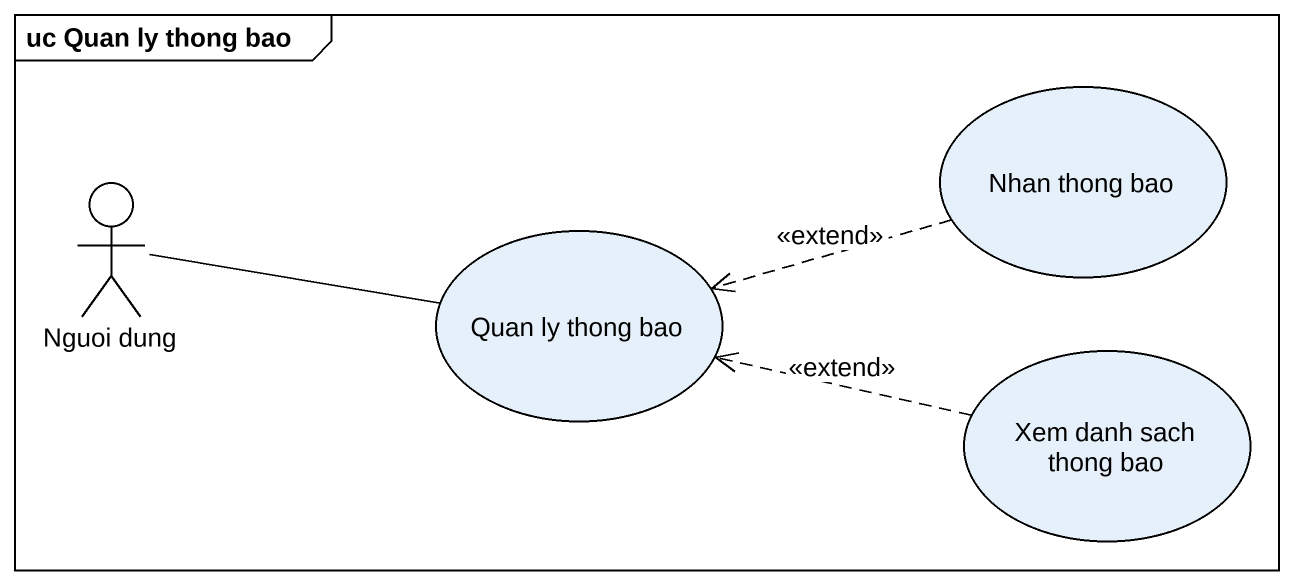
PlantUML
@startuml
mainframe uc Quan ly thong bao
actor "Nguoi dung" as Nguoi_dung
usecase "Nhan thong bao" as Nhan_thong_bao
usecase "Quan ly thong bao" as Quan_ly_thong_bao
usecase "Xem danh sach thong bao" as Xem_danh_sach_thong_bao
Nhan_thong_bao .left.> Quan_ly_thong_bao : <<extend>>
Quan_ly_thong_bao -left- Nguoi_dung
Xem_danh_sach_thong_bao .left.> Quan_ly_thong_bao : <<extend>>
@enduml
